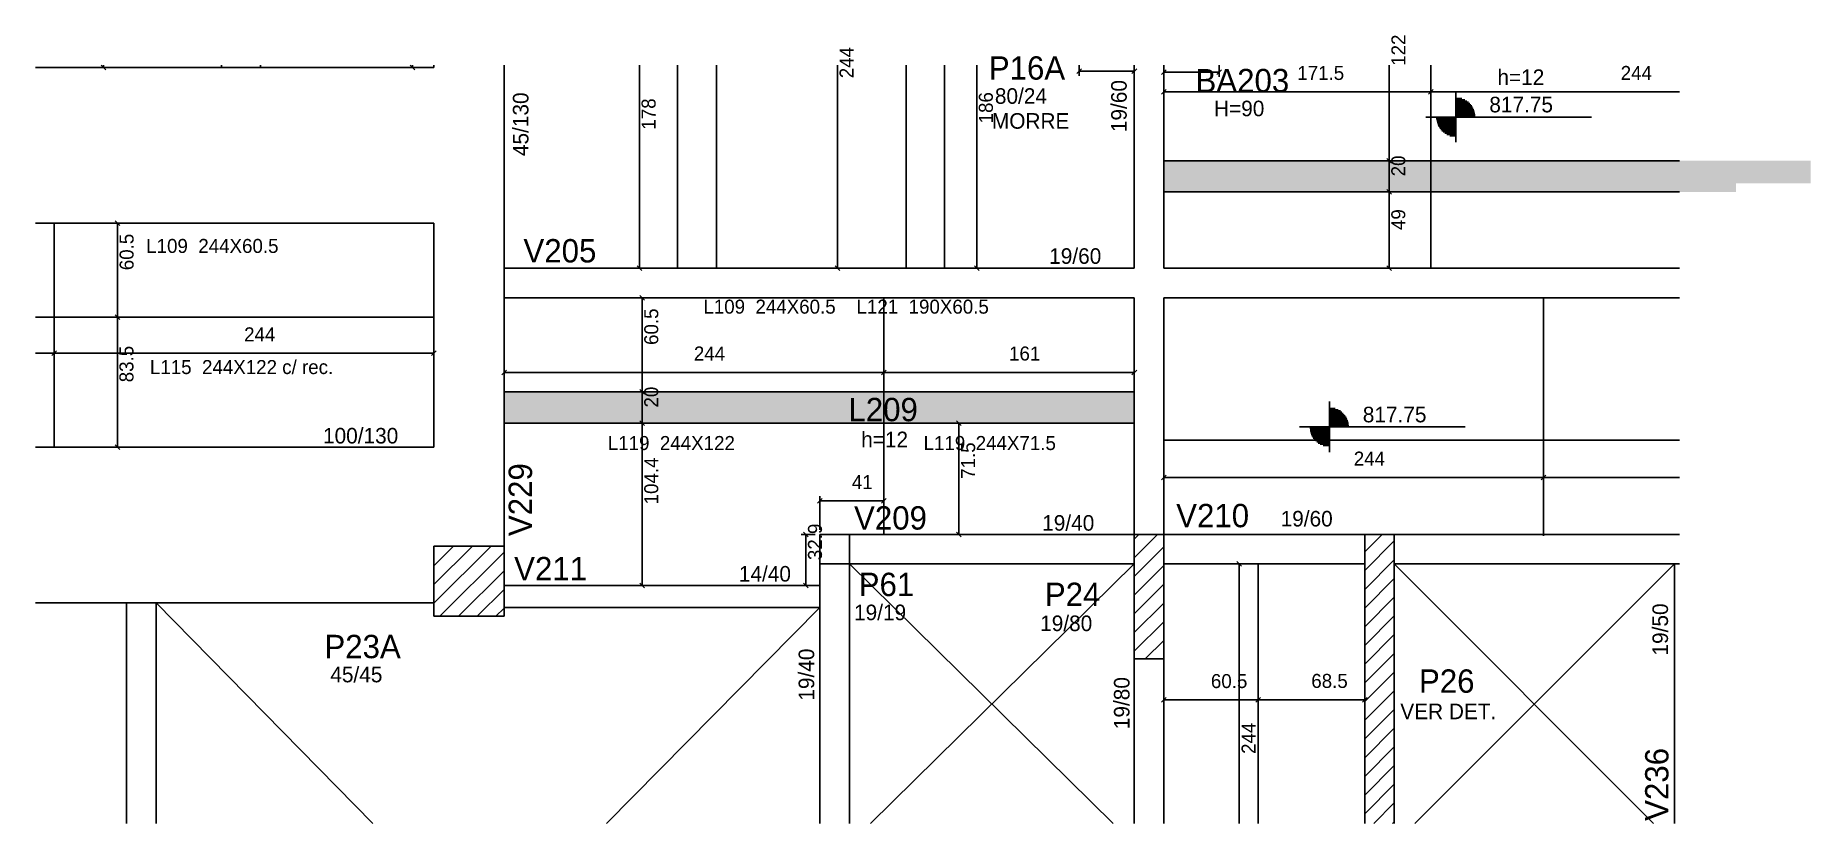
# Model space of a CAD drawing. Header units: metres. Extents: x 4653 to 5794, y 1993 to 2499.
import ezdxf

# ---------------------------------------------------------------- set-up
doc = ezdxf.new("R2010")
doc.units = ezdxf.units.M
for name, color, linetype in [('1', 7, 'Continuous'), ('3', 7, 'Continuous'), ('4', 7, 'Continuous'), ('7', 7, 'Continuous'), ('AUX00', 7, 'Continuous'), ('Hachura', 7, 'Continuous'), ('Painéis', 7, 'Continuous')]:
    doc.layers.add(name, color=color, linetype=linetype)

msp = doc.modelspace()

# ---------------------------------------------------------------- hatches: boundary and pattern name
at = {"layer": 'Hachura'}
h = msp.add_hatch(color=7, dxfattribs=at)
h.dxf.hatch_style = 1
h.paths.add_polyline_path([(5745.9, 2404.1), (5793.9, 2404.1), (5793.9, 2418.6), (5378.4, 2418.6), (5378.4, 2398.6), (5745.9, 2398.6), (5745.9, 2404.1), (5745.9, 2404.1)])
h = msp.add_hatch(color=7, dxfattribs=at)
h.dxf.hatch_style = 1
h.paths.add_polyline_path([(5359.4, 2250.1), (4954.4, 2250.1), (4954.4, 2270.1), (5359.4, 2270.1), (5359.4, 2250.1)])

# ---------------------------------------------------------------- linework, layer by layer
at = {"layer": '1', "color": 1, "lineweight": 25}
for p, q in [((5176.4, 2159.6), (5345.8, 1992.9)), ((5176.4, 2159.6), (5345.8, 1992.9)), ((5189.9, 1992.9), (5359.4, 2159.6)), ((5189.9, 1992.9), (5359.4, 2159.6)), ((5526.4, 2159.6), (5693, 1992.9)), ((5526.4, 2159.6), (5693, 1992.9)), ((5539.7, 1992.9), (5706.4, 2159.6)), ((5539.7, 1992.9), (5706.4, 2159.6)), ((4730.9, 2134.6), (4870.1, 1992.9)), ((5020.2, 1992.9), (5157.4, 2131.6))]:
    msp.add_line(p, q, dxfattribs=at)
at = {"layer": '3', "color": 3, "lineweight": 25}
for p, q in [((5565.9, 2459.1), (5565.9, 2462.9)), ((5565.9, 2459.1), (5565.9, 2434.1)), ((5565.9, 2458.5), (5569.8, 2458.5)), ((5565.9, 2457.7), (5571.7, 2457.7)), ((5565.9, 2456.9), (5573, 2456.9)), ((5565.9, 2456.2), (5574.1, 2456.2)), ((5565.9, 2455.4), (5574.9, 2455.4)), ((5565.9, 2454.6), (5575.6, 2454.6)), ((5565.9, 2453.8), (5576.2, 2453.8)), ((5565.9, 2453), (5576.7, 2453)), ((5565.9, 2452.2), (5577.1, 2452.2)), ((5553.4, 2446.6), (5546.8, 2446.6)), ((5553.4, 2446.6), (5578.4, 2446.6)), ((5565.9, 2445.8), (5553.4, 2445.8)), ((5565.9, 2445.1), (5553.5, 2445.1)), ((5565.9, 2444.3), (5553.7, 2444.3)), ((5565.9, 2443.5), (5553.9, 2443.5)), ((5565.9, 2442.7), (5554.1, 2442.7)), ((5565.9, 2441.9), (5554.4, 2441.9)), ((5565.9, 2441.1), (5554.7, 2441.1)), ((5565.9, 2451.4), (5577.5, 2451.4)), ((5565.9, 2450.6), (5577.8, 2450.6)), ((5565.9, 2449.8), (5578, 2449.8)), ((5565.9, 2449), (5578.2, 2449)), ((5565.9, 2448.2), (5578.3, 2448.2)), ((5565.9, 2447.4), (5578.4, 2447.4)), ((5578.4, 2446.6), (5653.2, 2446.6)), ((5565.9, 2440.3), (5555.2, 2440.3)), ((5565.9, 2439.5), (5555.7, 2439.5)), ((5565.9, 2438.7), (5556.3, 2438.7)), ((5565.9, 2437.9), (5557, 2437.9)), ((5565.9, 2437.1), (5557.8, 2437.1)), ((5565.9, 2436.3), (5558.9, 2436.3)), ((5565.9, 2435.5), (5560.2, 2435.5)), ((5565.9, 2434.7), (5562.1, 2434.7)), ((5565.9, 2434.1), (5565.9, 2430.5)), ((5484.7, 2260.1), (5484.7, 2263.9)), ((5484.7, 2260.1), (5484.7, 2235.1)), ((5484.7, 2259.5), (5488.5, 2259.5)), ((5484.7, 2258.7), (5490.4, 2258.7)), ((5472.2, 2247.6), (5465.5, 2247.6)), ((5472.2, 2247.6), (5497.2, 2247.6)), ((5484.7, 2246.8), (5472.2, 2246.8)), ((5484.7, 2257.9), (5491.8, 2257.9)), ((5484.7, 2257.1), (5492.8, 2257.1)), ((5484.7, 2256.3), (5493.6, 2256.3)), ((5484.7, 2255.5), (5494.3, 2255.5)), ((5484.7, 2254.7), (5494.9, 2254.7)), ((5484.7, 2253.9), (5495.5, 2253.9)), ((5484.7, 2253.1), (5495.9, 2253.1)), ((5484.7, 2252.4), (5496.2, 2252.4)), ((5484.7, 2251.6), (5496.5, 2251.6)), ((5484.7, 2250.8), (5496.8, 2250.8)), ((5484.7, 2250), (5497, 2250)), ((5484.7, 2249.2), (5497.1, 2249.2)), ((5484.7, 2248.4), (5497.2, 2248.4)), ((5497.2, 2247.6), (5572, 2247.6)), ((5484.7, 2246), (5472.3, 2246)), ((5484.7, 2245.2), (5472.4, 2245.2)), ((5484.7, 2244.4), (5472.6, 2244.4)), ((5484.7, 2243.6), (5472.8, 2243.6)), ((5484.7, 2242.8), (5473.1, 2242.8)), ((5484.7, 2242), (5473.5, 2242)), ((5484.7, 2241.3), (5473.9, 2241.3)), ((5484.7, 2240.5), (5474.4, 2240.5)), ((5484.7, 2239.7), (5475, 2239.7)), ((5484.7, 2238.9), (5475.7, 2238.9)), ((5484.7, 2238.1), (5476.6, 2238.1)), ((5484.7, 2237.3), (5477.6, 2237.3)), ((5484.7, 2236.5), (5478.9, 2236.5)), ((5484.7, 2235.7), (5480.8, 2235.7)), ((5484.7, 2235.1), (5484.7, 2231.4)), ((5359.4, 2163.6), (5374.3, 2178.6)), ((5359.4, 2175.6), (5362.3, 2178.6)), ((5507.4, 2167.4), (5518.6, 2178.6)), ((4909.4, 2134.4), (4946.1, 2171.1)), ((4909.4, 2146.4), (4934.1, 2171.1)), ((4909.4, 2158.4), (4922, 2171.1)), ((4909.4, 2170.4), (4910, 2171.1)), ((4913.1, 2126.1), (4954.4, 2167.3)), ((5359.4, 2151.6), (5378.4, 2170.6)), ((5507.4, 2155.4), (5526.4, 2174.4)), ((5359.4, 2139.6), (5378.4, 2158.6)), ((5507.4, 2143.3), (5526.4, 2162.3)), ((4925.1, 2126.1), (4954.4, 2155.3)), ((5157.4, 2145.7), (4954.4, 2145.7)), ((5359.4, 2127.6), (5378.4, 2146.6)), ((5507.4, 2131.3), (5526.4, 2150.3)), ((4711.9, 2134.6), (4711.9, 1992.9)), ((4730.9, 1992.9), (4730.9, 2134.6)), ((4937.2, 2126.1), (4954.4, 2143.3)), ((5359.4, 2115.5), (5378.4, 2134.5)), ((5507.4, 2119.3), (5526.4, 2138.3)), ((4949.2, 2126.1), (4954.4, 2131.3)), ((5157.4, 2131.6), (4954.4, 2131.6)), ((5359.4, 2103.5), (5378.4, 2122.5)), ((5507.4, 2107.3), (5526.4, 2126.3)), ((5366.4, 2098.6), (5378.4, 2110.5)), ((5507.4, 2095.3), (5526.4, 2114.3)), ((5507.4, 2083.2), (5526.4, 2102.2)), ((5507.4, 2071.2), (5526.4, 2090.2)), ((5507.4, 2059.2), (5526.4, 2078.2)), ((5507.4, 2047.2), (5526.4, 2066.2)), ((5507.4, 2035.1), (5526.4, 2054.1)), ((5507.4, 2023.1), (5526.4, 2042.1)), ((5507.4, 2011.1), (5526.4, 2030.1)), ((5507.4, 1999.1), (5526.4, 2018.1)), ((5513.2, 1992.9), (5526.4, 2006.1)), ((5525.2, 1992.9), (5526.4, 1994))]:
    msp.add_line(p, q, dxfattribs=at)
for points in [[(4909.4, 2478.6), (4653.4, 2478.6)], [(4909.4, 2480.1), (4909.4, 2478.6)], [(4954.4, 2428.6), (4954.4, 2480.1)], [(5359.4, 2480.1), (5359.4, 2349.6)], [(5378.4, 2349.6), (5378.4, 2480.1)], [(4954.4, 2349.6), (4954.4, 2428.6)], [(4653.4, 2378.6), (4909.4, 2378.6)], [(4909.4, 2378.6), (4909.4, 2340.1)], [(5359.4, 2349.6), (4954.4, 2349.6)], [(4954.4, 2330.6), (4954.4, 2349.6)], [(5709.7, 2349.6), (5378.4, 2349.6)], [(4909.4, 2340.1), (4909.4, 2234.6)], [(4954.4, 2330.6), (5359.4, 2330.6)], [(4954.4, 2184.6), (4954.4, 2330.6)], [(5359.4, 2330.6), (5359.4, 2178.6)], [(5378.4, 2178.6), (5378.4, 2330.6)], [(5378.4, 2330.6), (5709.7, 2330.6)], [(4909.4, 2234.6), (4653.4, 2234.6)], [(4954.4, 2171.1), (4954.4, 2184.6)], [(5359.4, 2178.6), (5176.4, 2178.6)], [(5507.4, 2178.6), (5378.4, 2178.6)], [(5709.7, 2178.6), (5526.4, 2178.6)], [(5157.4, 2159.6), (5157.4, 1992.9)], [(5176.4, 1992.9), (5176.4, 2159.6)], [(5176.4, 2159.6), (5359.4, 2159.6)], [(5378.4, 2159.6), (5507.4, 2159.6)], [(5526.4, 2159.6), (5706.4, 2159.6)], [(5706.4, 2159.6), (5706.4, 1992.9)], [(5709.7, 2159.6), (5706.4, 2159.6)], [(4653.4, 2134.6), (4909.4, 2134.6)], [(5359.4, 2098.6), (5359.4, 1992.9)], [(5378.4, 1992.9), (5378.4, 2098.6)]]:
    msp.add_lwpolyline(points, dxfattribs=at)
at = {"layer": '7', "color": 7, "lineweight": 25}
for points in [[(5176.4, 2178.6), (5157.4, 2178.6)], [(5157.4, 2178.6), (5157.4, 2159.6)], [(5176.4, 2159.6), (5176.4, 2178.6)], [(5378.4, 2178.6), (5359.4, 2178.6)], [(5359.4, 2178.6), (5359.4, 2098.6)], [(5378.4, 2098.6), (5378.4, 2178.6)], [(5526.4, 2178.6), (5507.4, 2178.6)], [(5507.4, 2178.6), (5507.4, 1992.9)], [(5526.4, 1992.9), (5526.4, 2178.6)], [(4954.4, 2171.1), (4909.4, 2171.1)], [(4909.4, 2171.1), (4909.4, 2126.1)], [(4954.4, 2126.1), (4954.4, 2171.1)], [(5157.4, 2159.6), (5176.4, 2159.6)], [(4909.4, 2126.1), (4954.4, 2126.1)], [(5359.4, 2098.6), (5378.4, 2098.6)]]:
    msp.add_lwpolyline(points, dxfattribs=at)
at = {"layer": 'Painéis', "color": 0, "lineweight": 25}
for p, q in [((4695.5, 2480.1), (4698.5, 2477.1)), ((4894.2, 2480.1), (4897.1, 2477.1)), ((5325.4, 2477.6), (5322.4, 2474.6)), ((5357.9, 2474.6), (5360.9, 2477.6)), ((5379.9, 2477.1), (5376.9, 2474.1)), ((5412.4, 2474.1), (5415.4, 2477.1)), ((5379.9, 2464.4), (5376.9, 2461.4)), ((5548.4, 2461.4), (5551.4, 2464.4)), ((5551.4, 2464.4), (5548.4, 2461.4)), ((5524.6, 2417.1), (5521.6, 2420.1)), ((5521.6, 2420.1), (5524.6, 2417.1)), ((5524.6, 2397.1), (5521.6, 2400.1)), ((5521.6, 2400.1), (5524.6, 2397.1)), ((4707.5, 2377.1), (4704.5, 2380.1)), ((5039.9, 2351.1), (5042.9, 2348.1)), ((5167.1, 2351.1), (5170.1, 2348.1)), ((5256.6, 2351.1), (5259.6, 2348.1)), ((5521.6, 2351.1), (5524.6, 2348.1)), ((5044.6, 2329.1), (5041.6, 2332.1)), ((4707.5, 2316.6), (4704.5, 2319.6)), ((4704.5, 2319.6), (4707.5, 2316.6)), ((4666.9, 2296.6), (4663.9, 2293.6)), ((4663.9, 2293.6), (4666.9, 2296.6)), ((4907.9, 2293.6), (4910.9, 2296.6)), ((4955.9, 2284.2), (4952.9, 2281.2)), ((5196.9, 2281.2), (5199.9, 2284.2)), ((5199.9, 2284.2), (5196.9, 2281.2)), ((5357.9, 2281.2), (5360.9, 2284.2)), ((5044.6, 2268.6), (5041.6, 2271.6)), ((5041.6, 2271.6), (5044.6, 2268.6)), ((5044.6, 2248.6), (5041.6, 2251.6)), ((5041.6, 2251.6), (5044.6, 2248.6)), ((5248.2, 2248.6), (5245.2, 2251.6)), ((4704.5, 2236.1), (4707.5, 2233.1)), ((5379.9, 2216.7), (5376.9, 2213.7)), ((5623.9, 2216.7), (5620.9, 2213.7)), ((5620.9, 2213.7), (5623.9, 2216.7)), ((5158.9, 2201.6), (5155.9, 2198.6)), ((5196.9, 2198.6), (5199.9, 2201.6)), ((5149.9, 2177.1), (5146.9, 2180.1)), ((5245.2, 2180.1), (5248.2, 2177.1)), ((5428.3, 2158.1), (5425.3, 2161.1)), ((5041.6, 2147.2), (5044.6, 2144.2)), ((5146.9, 2147.2), (5149.9, 2144.2)), ((5379.9, 2073.8), (5376.9, 2070.8)), ((5440.4, 2073.8), (5437.4, 2070.8)), ((5437.4, 2070.8), (5440.4, 2073.8)), ((5505.9, 2070.8), (5508.9, 2073.8))]:
    msp.add_line(p, q, dxfattribs=at)
at = {"layer": 'Painéis', "color": 4, "lineweight": 25}
for p, q in [((4697, 2480.1), (4697, 2478.6)), ((4906.4, 2478.6), (4892.6, 2478.6)), ((4895.6, 2480.1), (4895.6, 2478.6)), ((5041.4, 2480.1), (5041.4, 2349.6)), ((5168.6, 2480.1), (5168.6, 2349.6)), ((5258.1, 2480.1), (5258.1, 2349.6)), ((5323.9, 2480.1), (5323.9, 2473.1)), ((5359.4, 2476.1), (5323.9, 2476.1)), ((5359.4, 2480.1), (5359.4, 2473.1)), ((5378.4, 2480.1), (5378.4, 2472.6)), ((5413.9, 2475.6), (5378.4, 2475.6)), ((5413.9, 2480.1), (5413.9, 2472.6)), ((5523.1, 2418.6), (5523.1, 2480.1)), ((5549.9, 2475), (5549.9, 2459.9)), ((5378.4, 2462.9), (5549.9, 2462.9)), ((5549.9, 2462.9), (5709.7, 2462.9)), ((5523.1, 2398.6), (5523.1, 2418.6)), ((5521.3, 2398.6), (5520.1, 2398.6)), ((5523.1, 2398.6), (5523.1, 2349.6)), ((4706, 2318.1), (4706, 2378.6)), ((5521.3, 2349.6), (5520.1, 2349.6)), ((5043.1, 2270.1), (5043.1, 2330.6)), ((4706, 2234.6), (4706, 2318.1)), ((4665.4, 2295.1), (4653.4, 2295.1)), ((4665.4, 2298), (4665.4, 2292.1)), ((4665.4, 2298), (4665.4, 2292.1)), ((4909.4, 2295.1), (4665.4, 2295.1)), ((4909.4, 2298), (4909.4, 2292.1)), ((4954.4, 2284.3), (4954.4, 2285.7)), ((4954.4, 2282.7), (5198.4, 2282.7)), ((5198.4, 2284.3), (5198.4, 2285.7)), ((5198.4, 2282.7), (5359.4, 2282.7)), ((5043.1, 2250.1), (5043.1, 2270.1)), ((5043.1, 2145.7), (5043.1, 2250.1)), ((5246.7, 2178.6), (5246.7, 2250.1)), ((5622.4, 2215.2), (5378.4, 2215.2)), ((5709.7, 2215.2), (5622.4, 2215.2)), ((5157.4, 2181.6), (5157.4, 2203.1)), ((5198.4, 2181.6), (5198.4, 2203.1)), ((5157.4, 2200.1), (5198.4, 2200.1)), ((5154.4, 2178.6), (5145.4, 2178.6)), ((5148.4, 2178.6), (5148.4, 2145.7)), ((5426.8, 2159.6), (5426.8, 1992.9)), ((5154.4, 2145.7), (5145.4, 2145.7)), ((5438.9, 2072.3), (5378.4, 2072.3)), ((5438.9, 2071.2), (5438.9, 2075.3)), ((5507.4, 2072.3), (5438.9, 2072.3)), ((5507.4, 2070.2), (5507.4, 2069.3))]:
    msp.add_line(p, q, dxfattribs=at)
at = {"layer": 'Painéis', "color": 200, "lineweight": 25}
for p, q in [((4772.9, 2478.6), (4772.9, 2480.1)), ((4797.9, 2478.6), (4797.9, 2480.1)), ((5065.9, 2349.6), (5065.9, 2480.1)), ((5090.9, 2349.6), (5090.9, 2480.1)), ((5212.9, 2349.6), (5212.9, 2480.1)), ((5237.4, 2349.6), (5237.4, 2480.1)), ((5549.9, 2349.6), (5549.9, 2480.1)), ((5378.4, 2418.6), (5709.7, 2418.6)), ((5378.4, 2398.6), (5709.7, 2398.6)), ((4665.4, 2378.6), (4665.4, 2234.6)), ((5198.4, 2330.6), (5198.4, 2178.6)), ((5622.4, 2330.6), (5622.4, 2177.7)), ((4909.4, 2318.1), (4653.4, 2318.1)), ((5359.4, 2270.1), (4954.4, 2270.1)), ((5359.4, 2250.1), (4954.4, 2250.1)), ((5378.4, 2239.1), (5709.7, 2239.1)), ((5438.9, 2159.6), (5438.9, 1992.9))]:
    msp.add_line(p, q, dxfattribs=at)

# ---------------------------------------------------------------- texts
at = {"layer": '3', "color": 3, "lineweight": 25}
for s, p in [('h=12', (5592.7, 2467.3)), ('80/24', (5269.8, 2455.2)), ('H=90', (5410.6, 2447.2)), ('817.75', (5587.5, 2449.7)), ('MORRE', (5267.9, 2439.2)), ('19/60', (5304.7, 2352.4)), ('817.75', (5506.2, 2250.6)), ('100/130', (4838.1, 2237)), ('h=12', (5183.9, 2234.6)), ('19/40', (5300.2, 2181)), ('19/60', (5453.4, 2183.7)), ('14/40', (5105.3, 2148.3)), ('19/19', (5179.3, 2123.5)), ('19/80', (5298.9, 2116.5)), ('45/45', (4842.8, 2083.6)), ('VER DET.', (5530.3, 2059.9))]:
    msp.add_text(s, height=10, dxfattribs=at).set_placement(p)
for s, p in [('19/60', (5354.5, 2437)), ('45/130', (4970.1, 2421.6)), ('19/50', (5702.3, 2100.8)), ('19/40', (5153.7, 2071.8)), ('19/80', (5356.3, 2053.5))]:
    msp.add_text(s, height=10, rotation=90, dxfattribs=at).set_placement(p)
at = {"layer": '4', "color": 4, "lineweight": 25}
for s, p in [('P16A', (5265.9, 2470.7)), ('BA203', (5398.7, 2462.6)), ('V205', (4966.9, 2353.3)), ('L209', (5175.7, 2251.3)), ('V209', (5179.3, 2181.7)), ('V210', (5386.3, 2183.2)), ('V211', (4960.9, 2149.1)), ('P61', (5182.3, 2139)), ('P24', (5301.9, 2132.6)), ('P23A', (4839, 2099.1)), ('P26', (5542.3, 2076.9))]:
    msp.add_text(s, height=15, dxfattribs=at).set_placement(p)
for s, p in [('V229', (4972.4, 2177.5)), ('V236', (5702.6, 1994.6))]:
    msp.add_text(s, height=15, rotation=90, dxfattribs=at).set_placement(p)
at = {"layer": 'AUX00', "color": 7, "lineweight": 25}
for s, p in [('L109 ^J244X60.5', (4724.5, 2359.4)), ('L109 ^J244X60.5', (5082.5, 2320.4)), ('L121 ^J190X60.5', (5180.9, 2320.4)), ('L115 ^J244X122^Jc/ rec.', (4726.9, 2281.6)), ('L119 ^J244X122', (5021.1, 2232.8)), ('L119 ^J244X71.5', (5224, 2232.8))]:
    msp.add_text(s, height=9, dxfattribs=at).set_placement(p)
at = {"layer": 'Painéis', "color": 240, "lineweight": 25}
for s, p in [('122', (5533.6, 2479.6)), ('244', (5179, 2471.6)), ('178', (5051.8, 2438.6)), ('186', (5268.5, 2442.6)), ('20', (5533.5, 2408.6)), ('49', (5533.5, 2374.1)), ('60.5', (4716.4, 2348.3)), ('60.5', (5053.5, 2300.3)), ('83.5', (4716.3, 2276.3)), ('20', (5053.5, 2260.1)), ('71.5', (5257.1, 2214.3)), ('104.4', (5053.5, 2197.9)), ('32.9', (5158.7, 2162.1)), ('244', (5437.3, 2037.6))]:
    msp.add_text(s, height=9, rotation=90, dxfattribs=at).set_placement(p)
for s, p in [('171.5', (5464.1, 2470.5)), ('244', (5671.9, 2470.5)), ('244', (4787.4, 2302.6)), ('244', (5076.4, 2290.3)), ('161', (5278.9, 2290.3)), ('244', (5500.4, 2222.8)), ('41', (5177.9, 2207.7)), ('60.5', (5408.6, 2079.9)), ('68.5', (5473.1, 2080))]:
    msp.add_text(s, height=9, dxfattribs=at).set_placement(p)

doc.saveas('drawing.dxf')
